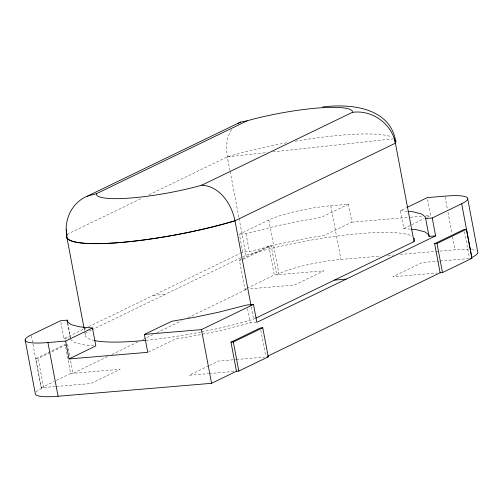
<?xml version="1.0" encoding="UTF-8"?>
<svg xmlns="http://www.w3.org/2000/svg" width="503" height="503" viewBox="0 0 503 503"><rect width="100%" height="100%" fill="white"/><g stroke="black" fill="none" stroke-linecap="round" stroke-linejoin="round"><path stroke-width="0.38" stroke-dasharray="2.52 1.89" d="M231.6 129.598C223.401 141.815 227.274 157.426 230.053 170.674M410.435 229.173L403.783 228.588L400.401 210.694L406.751 207.594M403.783 228.588L424.249 218.61M427.072 217.239L430.599 215.517L427.217 197.616M67.018 234.417L141.928 198.188M148.995 194.768L227.438 156.829A109.723 18.297 -10.7 0 1 286.962 142.695M242.76 252.141L239.378 234.241L268.797 220.012A46.182 7.702 -10.7 0 1 330.785 205.752L348.497 204.256L351.88 222.156L324.542 235.272L301.171 239.403L278.052 244.257L249.369 251.582L242.76 252.141L240.648 253.16M60.888 322.197L63.988 338.601L85.812 328.05M88.622 326.686L239.944 253.499M91.25 330.131L85.617 332.854A109.723 18.297 -10.7 0 0 93.42 340.355M91.955 329.792L246.036 255.266A109.723 18.297 -10.7 0 1 411.919 236.19M55.217 386.549L41.24 387.725L35.744 358.645L65.157 344.417L70.653 373.503L54.544 381.293M246.671 289.08L244.898 289.225L239.403 260.145L241.503 259.127M242.207 258.787L268.822 245.917L271.18 245.716L276.675 274.801L278.939 273.707A46.182 7.702 -10.7 0 1 340.933 259.441L380.802 256.084M35.744 358.645L38.102 358.444L66.824 344.555M243.163 259.265L271.18 245.716M41.24 387.725L53.846 381.632M244.898 289.225L246.3 288.552M246.998 288.213L274.317 274.996L323.913 270.815L294.494 285.044L248.809 288.898M35.971 392.164A46.182 7.702 -10.7 0 1 41.334 388.624L43.598 387.53L38.102 358.444M107.585 356.583L73.017 373.301L70.124 357.991M111.817 354.533L137.916 341.914M142.858 339.525L153.44 334.407M156.967 332.697L181.652 320.757M188.003 317.689L246.558 289.37M201.558 331.911A109.723 18.297 -10.7 0 0 253.581 319.21L254.99 318.531M208.846 365.763L189.235 375.251L208.594 373.616M209.544 365.423L218.654 361.022L235.687 359.588M348.497 204.256L321.159 217.371L297.789 221.502L274.669 226.363L245.986 233.681L239.378 234.241M148.442 351.987L175.075 339.204L198.446 335.073L221.565 330.22L250.249 322.895L256.121 322.398M227.438 156.829L267.263 152.516M272.733 151.919L394.553 138.709M351.88 222.156L409.555 217.29M410.335 217.227L422.03 216.24M425.922 215.913L430.599 215.517M239.403 260.145L241.176 259.994M387.838 255.486L393.315 255.027M400.35 254.43L434.749 251.531M435.529 251.469L455.077 249.821A46.182 7.702 -10.7 0 1 468.419 249.381M439.345 261.082L422.313 262.522L392.893 276.751L437.189 273.016M440.125 261.019L468.771 258.605M153.377 295.368L165.185 294.374M63.988 338.601L69.131 338.167M70.653 373.503L120.248 369.315L90.829 383.544L55.99 386.486M236.46 359.519L264.339 357.168M209.367 373.553L234.147 371.465M400.401 210.694L407.795 211.342M93.615 345.693L83.272 344.788L74.727 342.6L70.508 339.399M464.483 231.751L469.544 258.536M445.08 196.893L447.393 209.166M447.978 212.235L452.034 233.713M452.612 236.781L455.077 249.821M330.785 205.752L340.933 259.441M268.797 220.012L278.939 273.707M268.822 245.917L274.317 274.996M245.986 233.681L249.369 251.582M260.824 330.251L265.741 356.275M230.198 171.441L238.919 217.585M239.063 218.352L246.036 255.266M251.255 306.905L253.581 319.21M247.577 308.729L250.249 322.895M84.749 328.239L85.038 329.779M83.995 327.906L85.592 336.362M67.779 323.127L70.596 338.041M67.408 322.995L70.225 337.909M67.521 344.215L69.98 357.231M31.337 335.696L32.783 343.367M32.928 344.134L41.334 388.624M295.255 141.217A109.723 18.297 -10.7 0 1 391.642 136.929M200.81 332.055A109.723 18.297 -10.7 0 1 146.21 340.286M471.726 249.626A46.182 7.702 -10.7 0 1 476.284 250.676"/><path stroke-width="0.75" d="M83.995 327.906L66.993 237.925L66.446 229.701L66.61 231.047M352.326 112.376L352.339 111.132A72.614 12.11 -10.7 0 0 252.946 119.205L247.086 120.839L96.563 193.636L96.557 194.881A72.614 12.11 -10.7 0 0 195.944 186.808L201.81 185.173L352.326 112.376C371.836 109.453 391.944 123.719 395.396 143.185L234.983 220.773A109.723 18.297 -10.7 0 1 119.4 242.597A109.723 18.297 -10.7 0 1 67.018 234.417A109.786 18.309 -10.7 0 0 119.437 242.578A109.786 18.309 -10.7 0 0 234.983 220.773L250.966 305.365M66.421 233.191C64.623 217.956 72.91 201.942 87.396 196.145L240.478 122.11L247.086 120.839M65.635 341.065L47.923 342.556A46.182 7.702 -10.7 0 1 31.192 334.929L60.612 320.7L67.213 320.147L67.125 321.505L71.344 324.699L79.889 326.887L92.451 327.987L95.834 345.888L69.018 358.96L65.635 341.065L92.451 327.987M467.702 198.723L477.85 252.418A46.182 7.702 -10.7 0 1 471.808 257.442L461.666 203.753L432.247 217.981L435.629 235.876L429.021 236.435L425.639 218.535L425.727 217.177L421.514 213.982L412.963 211.794L408.53 211.405M429.021 236.435L429.109 235.077M237.491 123.637L240.478 122.11M407.461 207.255L427.217 197.616L444.929 196.126A46.182 7.702 -10.7 0 1 461.666 203.753M69.018 358.96L147.737 352.32L144.355 334.426L201.433 329.616L253.474 304.441L256.857 322.341L435.629 235.876M255.687 318.185L414 241.622A109.723 18.297 -10.7 0 0 414.026 238.114M236.467 371.264L230.971 342.185L260.391 327.956L262.748 327.755L268.244 356.841L238.831 371.069L236.467 371.264L211.574 383.305L58.071 396.251A46.182 7.702 -10.7 0 1 35.298 393.648L25.15 339.959M440.131 272.764L434.63 243.685L464.049 229.456L466.413 229.255L471.908 258.341L442.489 272.569L440.131 272.764L267.998 356.017M230.971 342.185L233.335 341.983L262.748 327.755M434.63 243.685L436.994 243.483L466.413 229.255M144.355 334.426L171.693 321.31L195.07 317.179L218.183 312.319L246.866 305L253.474 304.441M87.396 196.145L96.563 193.636M425.639 218.535L432.247 217.981M470.726 258.441L471.908 258.341M334.432 280.102L346.24 279.108M267.068 356.941L268.244 356.841M322.7 106.976C349.528 103.53 388.75 107.145 395.427 139.677A109.723 18.297 -10.7 0 1 395.396 143.185M201.81 185.173C219.968 186.217 231.757 204.394 234.983 220.773M411.913 229.299L416.346 229.689L424.897 231.877L428.506 234.618M436.994 243.483L442.489 272.569M394.553 138.709L414 241.622M233.335 341.983L238.831 371.069M201.433 329.616L211.574 383.305M67.213 320.147L67.641 322.385M47.923 342.556L58.071 396.251M145.449 340.361A109.723 18.297 -10.7 0 1 94.224 340.531"/></g></svg>
